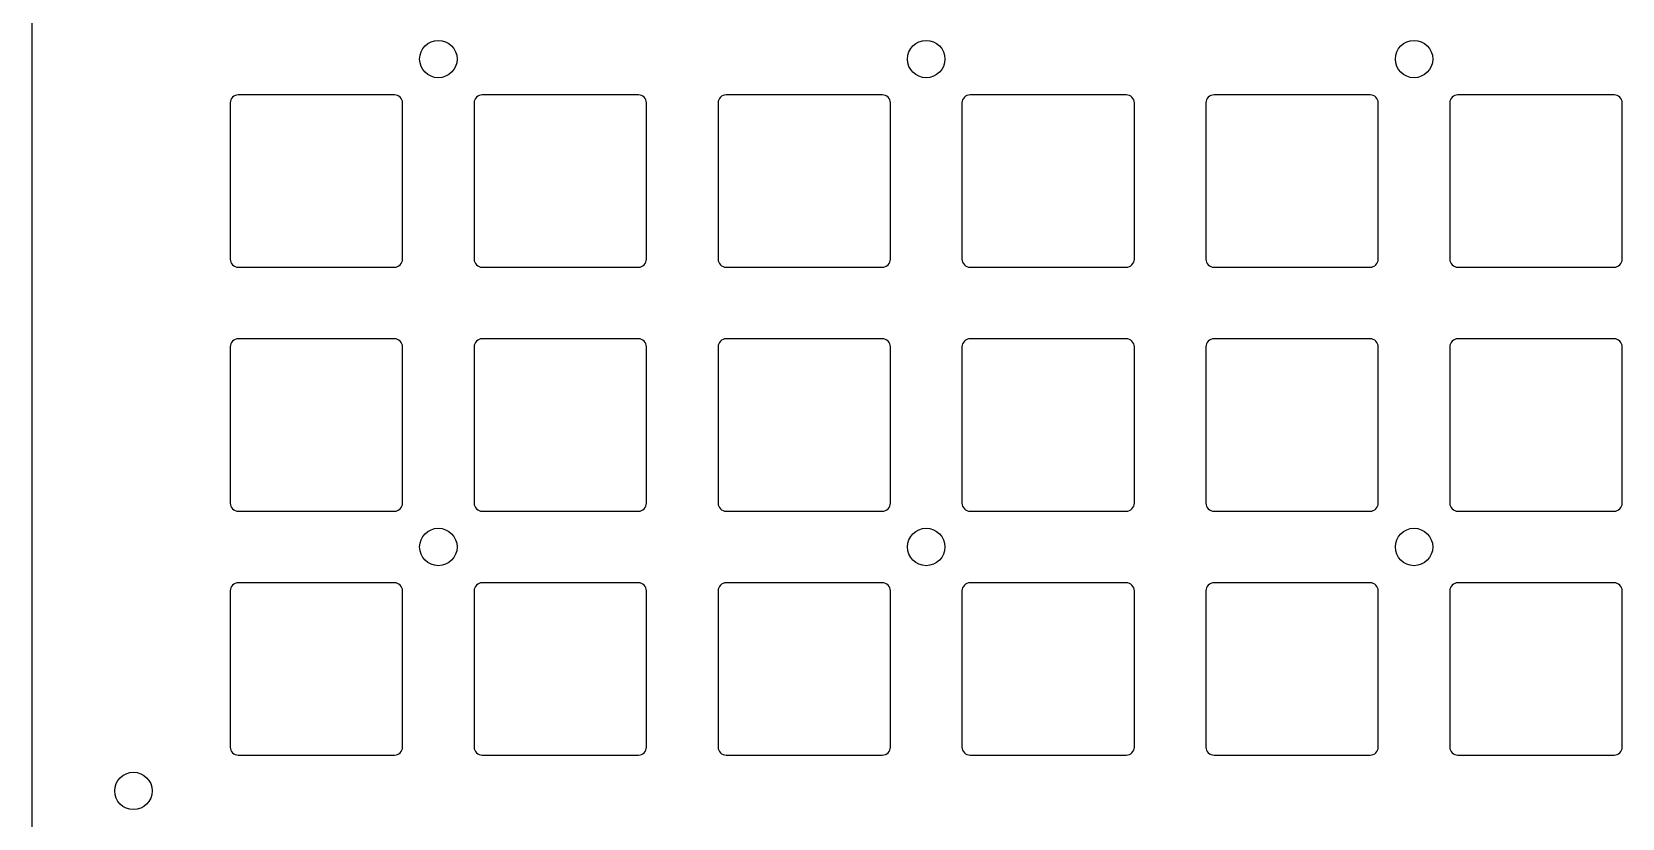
# Model space of a CAD drawing. Header units: millimetres. Extents: x -12 to 188, y -12 to 188.
# Drawn here: x -12.5 to 85.3, y 85.8 to 134.2 of the extents above; entities that cross this region are included whole.
import ezdxf

# ---------------------------------------------------------------- set-up
doc = ezdxf.new("R2010")
doc.units = ezdxf.units.MM
doc.layers.add('Body', color=7, linetype='CONTINUOUS')

msp = doc.modelspace()

# ---------------------------------------------------------------- linework, layer by layer
at = {"layer": 'Body'}
for p, q in [((-12.5, 181.25), (-12.5, -6.25)), ((-12.5, 181.25, -3), (-12.5, -6.25, -3)), ((-12.5, 181.25), (-12.5, -6.25)), ((-12.5, 181.25, -3), (-12.5, -6.25, -3)), ((13.65, 132.5), (13.65, 132.5, -3)), ((13.65, 132.5), (13.65, 132.5, -3)), ((43.65, 132.5), (43.65, 132.5, -3)), ((43.65, 132.5), (43.65, 132.5, -3)), ((73.65, 132.5), (73.65, 132.5, -3)), ((73.65, 132.5), (73.65, 132.5, -3)), ((9.8, 130.3), (0.2, 130.3)), ((9.8, 130.3, -3), (0.2, 130.3, -3)), ((0.2, 130.3), (0.2, 130.3, -3)), ((9.8, 130.3), (0.2, 130.3)), ((0.2, 130.3), (0.2, 130.3, -3)), ((9.8, 130.3, -3), (0.2, 130.3, -3)), ((9.8, 130.3), (9.8, 130.3, -3)), ((9.8, 130.3), (9.8, 130.3, -3)), ((24.8, 130.3), (15.2, 130.3)), ((24.8, 130.3, -3), (15.2, 130.3, -3)), ((15.2, 130.3), (15.2, 130.3, -3)), ((24.8, 130.3), (15.2, 130.3)), ((15.2, 130.3), (15.2, 130.3, -3)), ((24.8, 130.3, -3), (15.2, 130.3, -3)), ((24.8, 130.3), (24.8, 130.3, -3)), ((24.8, 130.3), (24.8, 130.3, -3)), ((39.8, 130.3), (30.2, 130.3)), ((39.8, 130.3, -3), (30.2, 130.3, -3)), ((30.2, 130.3), (30.2, 130.3, -3)), ((39.8, 130.3), (30.2, 130.3)), ((30.2, 130.3), (30.2, 130.3, -3)), ((39.8, 130.3, -3), (30.2, 130.3, -3)), ((39.8, 130.3), (39.8, 130.3, -3)), ((39.8, 130.3), (39.8, 130.3, -3)), ((54.8, 130.3), (45.2, 130.3)), ((54.8, 130.3, -3), (45.2, 130.3, -3)), ((45.2, 130.3), (45.2, 130.3, -3)), ((54.8, 130.3), (45.2, 130.3)), ((45.2, 130.3), (45.2, 130.3, -3)), ((54.8, 130.3, -3), (45.2, 130.3, -3)), ((54.8, 130.3), (54.8, 130.3, -3)), ((54.8, 130.3), (54.8, 130.3, -3)), ((69.8, 130.3), (60.2, 130.3)), ((69.8, 130.3, -3), (60.2, 130.3, -3)), ((60.2, 130.3), (60.2, 130.3, -3)), ((69.8, 130.3), (60.2, 130.3)), ((60.2, 130.3), (60.2, 130.3, -3)), ((69.8, 130.3, -3), (60.2, 130.3, -3)), ((69.8, 130.3), (69.8, 130.3, -3)), ((69.8, 130.3), (69.8, 130.3, -3)), ((84.8, 130.3), (75.2, 130.3)), ((84.8, 130.3, -3), (75.2, 130.3, -3)), ((75.2, 130.3), (75.2, 130.3, -3)), ((84.8, 130.3), (75.2, 130.3)), ((75.2, 130.3), (75.2, 130.3, -3)), ((84.8, 130.3, -3), (75.2, 130.3, -3)), ((84.8, 130.3), (84.8, 130.3, -3)), ((84.8, 130.3), (84.8, 130.3, -3)), ((-0.3, 129.8), (-0.3, 120.2)), ((-0.3, 129.8, -3), (-0.3, 120.2, -3)), ((-0.3, 129.8), (-0.3, 120.2)), ((-0.3, 129.8, -3), (-0.3, 120.2, -3)), ((-0.3, 129.8), (-0.3, 129.8, -3)), ((-0.3, 129.8), (-0.3, 129.8, -3)), ((10.3, 120.2), (10.3, 129.8)), ((10.3, 120.2, -3), (10.3, 129.8, -3)), ((10.3, 120.2), (10.3, 129.8)), ((10.3, 129.8), (10.3, 129.8, -3)), ((10.3, 120.2, -3), (10.3, 129.8, -3)), ((10.3, 129.8), (10.3, 129.8, -3)), ((14.7, 129.8), (14.7, 120.2)), ((14.7, 129.8, -3), (14.7, 120.2, -3)), ((14.7, 129.8), (14.7, 120.2)), ((14.7, 129.8, -3), (14.7, 120.2, -3)), ((14.7, 129.8), (14.7, 129.8, -3)), ((14.7, 129.8), (14.7, 129.8, -3)), ((25.3, 120.2), (25.3, 129.8)), ((25.3, 120.2, -3), (25.3, 129.8, -3)), ((25.3, 120.2), (25.3, 129.8)), ((25.3, 129.8), (25.3, 129.8, -3)), ((25.3, 120.2, -3), (25.3, 129.8, -3)), ((25.3, 129.8), (25.3, 129.8, -3)), ((29.7, 129.8), (29.7, 120.2)), ((29.7, 129.8, -3), (29.7, 120.2, -3)), ((29.7, 129.8), (29.7, 120.2)), ((29.7, 129.8, -3), (29.7, 120.2, -3)), ((29.7, 129.8), (29.7, 129.8, -3)), ((29.7, 129.8), (29.7, 129.8, -3)), ((40.3, 120.2), (40.3, 129.8)), ((40.3, 120.2, -3), (40.3, 129.8, -3)), ((40.3, 120.2), (40.3, 129.8)), ((40.3, 129.8), (40.3, 129.8, -3)), ((40.3, 120.2, -3), (40.3, 129.8, -3)), ((40.3, 129.8), (40.3, 129.8, -3)), ((44.7, 129.8), (44.7, 120.2)), ((44.7, 129.8, -3), (44.7, 120.2, -3)), ((44.7, 129.8), (44.7, 120.2)), ((44.7, 129.8, -3), (44.7, 120.2, -3)), ((44.7, 129.8), (44.7, 129.8, -3)), ((44.7, 129.8), (44.7, 129.8, -3)), ((55.3, 120.2), (55.3, 129.8)), ((55.3, 120.2, -3), (55.3, 129.8, -3)), ((55.3, 120.2), (55.3, 129.8)), ((55.3, 129.8), (55.3, 129.8, -3)), ((55.3, 120.2, -3), (55.3, 129.8, -3)), ((55.3, 129.8), (55.3, 129.8, -3)), ((59.7, 129.8), (59.7, 120.2)), ((59.7, 129.8, -3), (59.7, 120.2, -3)), ((59.7, 129.8), (59.7, 120.2)), ((59.7, 129.8, -3), (59.7, 120.2, -3)), ((59.7, 129.8), (59.7, 129.8, -3)), ((59.7, 129.8), (59.7, 129.8, -3)), ((70.3, 120.2), (70.3, 129.8)), ((70.3, 120.2, -3), (70.3, 129.8, -3)), ((70.3, 120.2), (70.3, 129.8)), ((70.3, 129.8), (70.3, 129.8, -3)), ((70.3, 120.2, -3), (70.3, 129.8, -3)), ((70.3, 129.8), (70.3, 129.8, -3)), ((74.7, 129.8), (74.7, 120.2)), ((74.7, 129.8, -3), (74.7, 120.2, -3)), ((74.7, 129.8), (74.7, 120.2)), ((74.7, 129.8, -3), (74.7, 120.2, -3)), ((74.7, 129.8), (74.7, 129.8, -3)), ((74.7, 129.8), (74.7, 129.8, -3)), ((85.3, 120.2), (85.3, 129.8)), ((85.3, 120.2, -3), (85.3, 129.8, -3)), ((85.3, 120.2), (85.3, 129.8)), ((85.3, 129.8), (85.3, 129.8, -3)), ((85.3, 120.2, -3), (85.3, 129.8, -3)), ((85.3, 129.8), (85.3, 129.8, -3)), ((-0.3, 120.2), (-0.3, 120.2, -3)), ((-0.3, 120.2), (-0.3, 120.2, -3)), ((0.2, 119.7), (9.8, 119.7)), ((0.2, 119.7, -3), (9.8, 119.7, -3)), ((0.2, 119.7), (9.8, 119.7)), ((0.2, 119.7, -3), (9.8, 119.7, -3)), ((0.2, 119.7), (0.2, 119.7, -3)), ((0.2, 119.7), (0.2, 119.7, -3)), ((9.8, 119.7), (9.8, 119.7, -3)), ((9.8, 119.7), (9.8, 119.7, -3)), ((10.3, 120.2), (10.3, 120.2, -3)), ((10.3, 120.2), (10.3, 120.2, -3)), ((14.7, 120.2), (14.7, 120.2, -3)), ((14.7, 120.2), (14.7, 120.2, -3)), ((15.2, 119.7), (24.8, 119.7)), ((15.2, 119.7, -3), (24.8, 119.7, -3)), ((15.2, 119.7), (24.8, 119.7)), ((15.2, 119.7, -3), (24.8, 119.7, -3)), ((15.2, 119.7), (15.2, 119.7, -3)), ((15.2, 119.7), (15.2, 119.7, -3)), ((24.8, 119.7), (24.8, 119.7, -3)), ((24.8, 119.7), (24.8, 119.7, -3)), ((25.3, 120.2), (25.3, 120.2, -3)), ((25.3, 120.2), (25.3, 120.2, -3)), ((29.7, 120.2), (29.7, 120.2, -3)), ((29.7, 120.2), (29.7, 120.2, -3)), ((30.2, 119.7), (39.8, 119.7)), ((30.2, 119.7, -3), (39.8, 119.7, -3)), ((30.2, 119.7), (39.8, 119.7)), ((30.2, 119.7, -3), (39.8, 119.7, -3)), ((30.2, 119.7), (30.2, 119.7, -3)), ((30.2, 119.7), (30.2, 119.7, -3)), ((39.8, 119.7), (39.8, 119.7, -3)), ((39.8, 119.7), (39.8, 119.7, -3)), ((40.3, 120.2), (40.3, 120.2, -3)), ((40.3, 120.2), (40.3, 120.2, -3)), ((44.7, 120.2), (44.7, 120.2, -3)), ((44.7, 120.2), (44.7, 120.2, -3)), ((45.2, 119.7), (54.8, 119.7)), ((45.2, 119.7, -3), (54.8, 119.7, -3)), ((45.2, 119.7), (54.8, 119.7)), ((45.2, 119.7, -3), (54.8, 119.7, -3)), ((45.2, 119.7), (45.2, 119.7, -3)), ((45.2, 119.7), (45.2, 119.7, -3)), ((54.8, 119.7), (54.8, 119.7, -3)), ((54.8, 119.7), (54.8, 119.7, -3)), ((55.3, 120.2), (55.3, 120.2, -3)), ((55.3, 120.2), (55.3, 120.2, -3)), ((59.7, 120.2), (59.7, 120.2, -3)), ((59.7, 120.2), (59.7, 120.2, -3)), ((60.2, 119.7), (69.8, 119.7)), ((60.2, 119.7, -3), (69.8, 119.7, -3)), ((60.2, 119.7), (69.8, 119.7)), ((60.2, 119.7, -3), (69.8, 119.7, -3)), ((60.2, 119.7), (60.2, 119.7, -3)), ((60.2, 119.7), (60.2, 119.7, -3)), ((69.8, 119.7), (69.8, 119.7, -3)), ((69.8, 119.7), (69.8, 119.7, -3)), ((70.3, 120.2), (70.3, 120.2, -3)), ((70.3, 120.2), (70.3, 120.2, -3)), ((74.7, 120.2), (74.7, 120.2, -3)), ((74.7, 120.2), (74.7, 120.2, -3)), ((75.2, 119.7), (84.8, 119.7)), ((75.2, 119.7, -3), (84.8, 119.7, -3)), ((75.2, 119.7), (84.8, 119.7)), ((75.2, 119.7, -3), (84.8, 119.7, -3)), ((75.2, 119.7), (75.2, 119.7, -3)), ((75.2, 119.7), (75.2, 119.7, -3)), ((84.8, 119.7), (84.8, 119.7, -3)), ((84.8, 119.7), (84.8, 119.7, -3)), ((85.3, 120.2), (85.3, 120.2, -3)), ((85.3, 120.2), (85.3, 120.2, -3)), ((-0.3, 114.8), (-0.3, 105.2)), ((-0.3, 114.8, -3), (-0.3, 105.2, -3)), ((-0.3, 114.8), (-0.3, 105.2)), ((-0.3, 114.8, -3), (-0.3, 105.2, -3)), ((-0.3, 114.8), (-0.3, 114.8, -3)), ((-0.3, 114.8), (-0.3, 114.8, -3)), ((9.8, 115.3), (0.2, 115.3)), ((9.8, 115.3, -3), (0.2, 115.3, -3)), ((0.2, 115.3), (0.2, 115.3, -3)), ((9.8, 115.3), (0.2, 115.3)), ((0.2, 115.3), (0.2, 115.3, -3)), ((9.8, 115.3, -3), (0.2, 115.3, -3)), ((9.8, 115.3), (9.8, 115.3, -3)), ((9.8, 115.3), (9.8, 115.3, -3)), ((10.3, 105.2), (10.3, 114.8)), ((10.3, 105.2, -3), (10.3, 114.8, -3)), ((10.3, 105.2), (10.3, 114.8)), ((10.3, 114.8), (10.3, 114.8, -3)), ((10.3, 105.2, -3), (10.3, 114.8, -3)), ((10.3, 114.8), (10.3, 114.8, -3)), ((14.7, 114.8), (14.7, 105.2)), ((14.7, 114.8, -3), (14.7, 105.2, -3)), ((14.7, 114.8), (14.7, 105.2)), ((14.7, 114.8, -3), (14.7, 105.2, -3)), ((14.7, 114.8), (14.7, 114.8, -3)), ((14.7, 114.8), (14.7, 114.8, -3)), ((24.8, 115.3), (15.2, 115.3)), ((24.8, 115.3, -3), (15.2, 115.3, -3)), ((15.2, 115.3), (15.2, 115.3, -3)), ((24.8, 115.3), (15.2, 115.3)), ((15.2, 115.3), (15.2, 115.3, -3)), ((24.8, 115.3, -3), (15.2, 115.3, -3)), ((24.8, 115.3), (24.8, 115.3, -3)), ((24.8, 115.3), (24.8, 115.3, -3)), ((25.3, 105.2), (25.3, 114.8)), ((25.3, 105.2, -3), (25.3, 114.8, -3)), ((25.3, 105.2), (25.3, 114.8)), ((25.3, 114.8), (25.3, 114.8, -3)), ((25.3, 105.2, -3), (25.3, 114.8, -3)), ((25.3, 114.8), (25.3, 114.8, -3)), ((29.7, 114.8), (29.7, 105.2)), ((29.7, 114.8, -3), (29.7, 105.2, -3)), ((29.7, 114.8), (29.7, 105.2)), ((29.7, 114.8, -3), (29.7, 105.2, -3)), ((29.7, 114.8), (29.7, 114.8, -3)), ((29.7, 114.8), (29.7, 114.8, -3)), ((39.8, 115.3), (30.2, 115.3)), ((39.8, 115.3, -3), (30.2, 115.3, -3)), ((30.2, 115.3), (30.2, 115.3, -3)), ((39.8, 115.3), (30.2, 115.3)), ((30.2, 115.3), (30.2, 115.3, -3)), ((39.8, 115.3, -3), (30.2, 115.3, -3)), ((39.8, 115.3), (39.8, 115.3, -3)), ((39.8, 115.3), (39.8, 115.3, -3)), ((40.3, 105.2), (40.3, 114.8)), ((40.3, 105.2, -3), (40.3, 114.8, -3)), ((40.3, 105.2), (40.3, 114.8)), ((40.3, 114.8), (40.3, 114.8, -3)), ((40.3, 105.2, -3), (40.3, 114.8, -3)), ((40.3, 114.8), (40.3, 114.8, -3)), ((44.7, 114.8), (44.7, 105.2)), ((44.7, 114.8, -3), (44.7, 105.2, -3)), ((44.7, 114.8), (44.7, 105.2)), ((44.7, 114.8, -3), (44.7, 105.2, -3)), ((44.7, 114.8), (44.7, 114.8, -3)), ((44.7, 114.8), (44.7, 114.8, -3)), ((54.8, 115.3), (45.2, 115.3)), ((54.8, 115.3, -3), (45.2, 115.3, -3)), ((45.2, 115.3), (45.2, 115.3, -3)), ((54.8, 115.3), (45.2, 115.3)), ((45.2, 115.3), (45.2, 115.3, -3)), ((54.8, 115.3, -3), (45.2, 115.3, -3)), ((54.8, 115.3), (54.8, 115.3, -3)), ((54.8, 115.3), (54.8, 115.3, -3)), ((55.3, 105.2), (55.3, 114.8)), ((55.3, 105.2, -3), (55.3, 114.8, -3)), ((55.3, 105.2), (55.3, 114.8)), ((55.3, 114.8), (55.3, 114.8, -3)), ((55.3, 105.2, -3), (55.3, 114.8, -3)), ((55.3, 114.8), (55.3, 114.8, -3)), ((59.7, 114.8), (59.7, 105.2)), ((59.7, 114.8, -3), (59.7, 105.2, -3)), ((59.7, 114.8), (59.7, 105.2)), ((59.7, 114.8, -3), (59.7, 105.2, -3)), ((59.7, 114.8), (59.7, 114.8, -3)), ((59.7, 114.8), (59.7, 114.8, -3)), ((69.8, 115.3), (60.2, 115.3)), ((69.8, 115.3, -3), (60.2, 115.3, -3)), ((60.2, 115.3), (60.2, 115.3, -3)), ((69.8, 115.3), (60.2, 115.3)), ((60.2, 115.3), (60.2, 115.3, -3)), ((69.8, 115.3, -3), (60.2, 115.3, -3)), ((69.8, 115.3), (69.8, 115.3, -3)), ((69.8, 115.3), (69.8, 115.3, -3)), ((70.3, 105.2), (70.3, 114.8)), ((70.3, 105.2, -3), (70.3, 114.8, -3)), ((70.3, 105.2), (70.3, 114.8)), ((70.3, 114.8), (70.3, 114.8, -3)), ((70.3, 105.2, -3), (70.3, 114.8, -3)), ((70.3, 114.8), (70.3, 114.8, -3)), ((74.7, 114.8), (74.7, 105.2)), ((74.7, 114.8, -3), (74.7, 105.2, -3)), ((74.7, 114.8), (74.7, 105.2)), ((74.7, 114.8, -3), (74.7, 105.2, -3)), ((74.7, 114.8), (74.7, 114.8, -3)), ((74.7, 114.8), (74.7, 114.8, -3)), ((84.8, 115.3), (75.2, 115.3)), ((84.8, 115.3, -3), (75.2, 115.3, -3)), ((75.2, 115.3), (75.2, 115.3, -3)), ((84.8, 115.3), (75.2, 115.3)), ((75.2, 115.3), (75.2, 115.3, -3)), ((84.8, 115.3, -3), (75.2, 115.3, -3)), ((84.8, 115.3), (84.8, 115.3, -3)), ((84.8, 115.3), (84.8, 115.3, -3)), ((85.3, 105.2), (85.3, 114.8)), ((85.3, 105.2, -3), (85.3, 114.8, -3)), ((85.3, 105.2), (85.3, 114.8)), ((85.3, 114.8), (85.3, 114.8, -3)), ((85.3, 105.2, -3), (85.3, 114.8, -3)), ((85.3, 114.8), (85.3, 114.8, -3)), ((-0.3, 105.2), (-0.3, 105.2, -3)), ((-0.3, 105.2), (-0.3, 105.2, -3)), ((0.2, 104.7), (9.8, 104.7)), ((0.2, 104.7, -3), (9.8, 104.7, -3)), ((0.2, 104.7), (9.8, 104.7)), ((0.2, 104.7, -3), (9.8, 104.7, -3)), ((0.2, 104.7), (0.2, 104.7, -3)), ((0.2, 104.7), (0.2, 104.7, -3)), ((9.8, 104.7), (9.8, 104.7, -3)), ((9.8, 104.7), (9.8, 104.7, -3)), ((10.3, 105.2), (10.3, 105.2, -3)), ((10.3, 105.2), (10.3, 105.2, -3)), ((14.7, 105.2), (14.7, 105.2, -3)), ((14.7, 105.2), (14.7, 105.2, -3)), ((15.2, 104.7), (24.8, 104.7)), ((15.2, 104.7, -3), (24.8, 104.7, -3)), ((15.2, 104.7), (24.8, 104.7)), ((15.2, 104.7, -3), (24.8, 104.7, -3)), ((15.2, 104.7), (15.2, 104.7, -3)), ((15.2, 104.7), (15.2, 104.7, -3)), ((24.8, 104.7), (24.8, 104.7, -3)), ((24.8, 104.7), (24.8, 104.7, -3)), ((25.3, 105.2), (25.3, 105.2, -3)), ((25.3, 105.2), (25.3, 105.2, -3)), ((29.7, 105.2), (29.7, 105.2, -3)), ((29.7, 105.2), (29.7, 105.2, -3)), ((30.2, 104.7), (39.8, 104.7)), ((30.2, 104.7, -3), (39.8, 104.7, -3)), ((30.2, 104.7), (39.8, 104.7)), ((30.2, 104.7, -3), (39.8, 104.7, -3)), ((30.2, 104.7), (30.2, 104.7, -3)), ((30.2, 104.7), (30.2, 104.7, -3)), ((39.8, 104.7), (39.8, 104.7, -3)), ((39.8, 104.7), (39.8, 104.7, -3)), ((40.3, 105.2), (40.3, 105.2, -3)), ((40.3, 105.2), (40.3, 105.2, -3)), ((44.7, 105.2), (44.7, 105.2, -3)), ((44.7, 105.2), (44.7, 105.2, -3)), ((45.2, 104.7), (54.8, 104.7)), ((45.2, 104.7, -3), (54.8, 104.7, -3)), ((45.2, 104.7), (54.8, 104.7)), ((45.2, 104.7, -3), (54.8, 104.7, -3)), ((45.2, 104.7), (45.2, 104.7, -3)), ((45.2, 104.7), (45.2, 104.7, -3)), ((54.8, 104.7), (54.8, 104.7, -3)), ((54.8, 104.7), (54.8, 104.7, -3)), ((55.3, 105.2), (55.3, 105.2, -3)), ((55.3, 105.2), (55.3, 105.2, -3)), ((59.7, 105.2), (59.7, 105.2, -3)), ((59.7, 105.2), (59.7, 105.2, -3)), ((60.2, 104.7), (69.8, 104.7)), ((60.2, 104.7, -3), (69.8, 104.7, -3)), ((60.2, 104.7), (69.8, 104.7)), ((60.2, 104.7, -3), (69.8, 104.7, -3)), ((60.2, 104.7), (60.2, 104.7, -3)), ((60.2, 104.7), (60.2, 104.7, -3)), ((69.8, 104.7), (69.8, 104.7, -3)), ((69.8, 104.7), (69.8, 104.7, -3)), ((70.3, 105.2), (70.3, 105.2, -3)), ((70.3, 105.2), (70.3, 105.2, -3)), ((74.7, 105.2), (74.7, 105.2, -3)), ((74.7, 105.2), (74.7, 105.2, -3)), ((75.2, 104.7), (84.8, 104.7)), ((75.2, 104.7, -3), (84.8, 104.7, -3)), ((75.2, 104.7), (84.8, 104.7)), ((75.2, 104.7, -3), (84.8, 104.7, -3)), ((75.2, 104.7), (75.2, 104.7, -3)), ((75.2, 104.7), (75.2, 104.7, -3)), ((84.8, 104.7), (84.8, 104.7, -3)), ((84.8, 104.7), (84.8, 104.7, -3)), ((85.3, 105.2), (85.3, 105.2, -3)), ((85.3, 105.2), (85.3, 105.2, -3)), ((13.65, 102.5), (13.65, 102.5, -3)), ((13.65, 102.5), (13.65, 102.5, -3)), ((43.65, 102.5), (43.65, 102.5, -3)), ((43.65, 102.5), (43.65, 102.5, -3)), ((73.65, 102.5), (73.65, 102.5, -3)), ((73.65, 102.5), (73.65, 102.5, -3)), ((-0.3, 99.8), (-0.3, 90.2)), ((-0.3, 99.8, -3), (-0.3, 90.2, -3)), ((-0.3, 99.8), (-0.3, 90.2)), ((-0.3, 99.8, -3), (-0.3, 90.2, -3)), ((-0.3, 99.8), (-0.3, 99.8, -3)), ((-0.3, 99.8), (-0.3, 99.8, -3)), ((9.8, 100.3), (0.2, 100.3)), ((9.8, 100.3, -3), (0.2, 100.3, -3)), ((0.2, 100.3), (0.2, 100.3, -3)), ((9.8, 100.3), (0.2, 100.3)), ((0.2, 100.3), (0.2, 100.3, -3)), ((9.8, 100.3, -3), (0.2, 100.3, -3)), ((9.8, 100.3), (9.8, 100.3, -3)), ((9.8, 100.3), (9.8, 100.3, -3)), ((10.3, 90.2), (10.3, 99.8)), ((10.3, 90.2, -3), (10.3, 99.8, -3)), ((10.3, 90.2), (10.3, 99.8)), ((10.3, 99.8), (10.3, 99.8, -3)), ((10.3, 90.2, -3), (10.3, 99.8, -3)), ((10.3, 99.8), (10.3, 99.8, -3)), ((14.7, 99.8), (14.7, 90.2)), ((14.7, 99.8, -3), (14.7, 90.2, -3)), ((14.7, 99.8), (14.7, 90.2)), ((14.7, 99.8, -3), (14.7, 90.2, -3)), ((14.7, 99.8), (14.7, 99.8, -3)), ((14.7, 99.8), (14.7, 99.8, -3)), ((24.8, 100.3), (15.2, 100.3)), ((24.8, 100.3, -3), (15.2, 100.3, -3)), ((15.2, 100.3), (15.2, 100.3, -3)), ((24.8, 100.3), (15.2, 100.3)), ((15.2, 100.3), (15.2, 100.3, -3)), ((24.8, 100.3, -3), (15.2, 100.3, -3)), ((24.8, 100.3), (24.8, 100.3, -3)), ((24.8, 100.3), (24.8, 100.3, -3)), ((25.3, 90.2), (25.3, 99.8)), ((25.3, 90.2, -3), (25.3, 99.8, -3)), ((25.3, 90.2), (25.3, 99.8)), ((25.3, 99.8), (25.3, 99.8, -3)), ((25.3, 90.2, -3), (25.3, 99.8, -3)), ((25.3, 99.8), (25.3, 99.8, -3)), ((29.7, 99.8), (29.7, 90.2)), ((29.7, 99.8, -3), (29.7, 90.2, -3)), ((29.7, 99.8), (29.7, 90.2)), ((29.7, 99.8, -3), (29.7, 90.2, -3)), ((29.7, 99.8), (29.7, 99.8, -3)), ((29.7, 99.8), (29.7, 99.8, -3)), ((39.8, 100.3), (30.2, 100.3)), ((39.8, 100.3, -3), (30.2, 100.3, -3)), ((30.2, 100.3), (30.2, 100.3, -3)), ((39.8, 100.3), (30.2, 100.3)), ((30.2, 100.3), (30.2, 100.3, -3)), ((39.8, 100.3, -3), (30.2, 100.3, -3)), ((39.8, 100.3), (39.8, 100.3, -3)), ((39.8, 100.3), (39.8, 100.3, -3)), ((40.3, 90.2), (40.3, 99.8)), ((40.3, 90.2, -3), (40.3, 99.8, -3)), ((40.3, 90.2), (40.3, 99.8)), ((40.3, 99.8), (40.3, 99.8, -3)), ((40.3, 90.2, -3), (40.3, 99.8, -3)), ((40.3, 99.8), (40.3, 99.8, -3)), ((44.7, 99.8), (44.7, 90.2)), ((44.7, 99.8, -3), (44.7, 90.2, -3)), ((44.7, 99.8), (44.7, 90.2)), ((44.7, 99.8, -3), (44.7, 90.2, -3)), ((44.7, 99.8), (44.7, 99.8, -3)), ((44.7, 99.8), (44.7, 99.8, -3)), ((54.8, 100.3), (45.2, 100.3)), ((54.8, 100.3, -3), (45.2, 100.3, -3)), ((45.2, 100.3), (45.2, 100.3, -3)), ((54.8, 100.3), (45.2, 100.3)), ((45.2, 100.3), (45.2, 100.3, -3)), ((54.8, 100.3, -3), (45.2, 100.3, -3)), ((54.8, 100.3), (54.8, 100.3, -3)), ((54.8, 100.3), (54.8, 100.3, -3)), ((55.3, 90.2), (55.3, 99.8)), ((55.3, 90.2, -3), (55.3, 99.8, -3)), ((55.3, 90.2), (55.3, 99.8)), ((55.3, 99.8), (55.3, 99.8, -3)), ((55.3, 90.2, -3), (55.3, 99.8, -3)), ((55.3, 99.8), (55.3, 99.8, -3)), ((59.7, 99.8), (59.7, 90.2)), ((59.7, 99.8, -3), (59.7, 90.2, -3)), ((59.7, 99.8), (59.7, 90.2)), ((59.7, 99.8, -3), (59.7, 90.2, -3)), ((59.7, 99.8), (59.7, 99.8, -3)), ((59.7, 99.8), (59.7, 99.8, -3)), ((69.8, 100.3), (60.2, 100.3)), ((69.8, 100.3, -3), (60.2, 100.3, -3)), ((60.2, 100.3), (60.2, 100.3, -3)), ((69.8, 100.3), (60.2, 100.3)), ((60.2, 100.3), (60.2, 100.3, -3)), ((69.8, 100.3, -3), (60.2, 100.3, -3)), ((69.8, 100.3), (69.8, 100.3, -3)), ((69.8, 100.3), (69.8, 100.3, -3)), ((70.3, 90.2), (70.3, 99.8)), ((70.3, 90.2, -3), (70.3, 99.8, -3)), ((70.3, 90.2), (70.3, 99.8)), ((70.3, 99.8), (70.3, 99.8, -3)), ((70.3, 90.2, -3), (70.3, 99.8, -3)), ((70.3, 99.8), (70.3, 99.8, -3)), ((74.7, 99.8), (74.7, 90.2)), ((74.7, 99.8, -3), (74.7, 90.2, -3)), ((74.7, 99.8), (74.7, 90.2)), ((74.7, 99.8, -3), (74.7, 90.2, -3)), ((74.7, 99.8), (74.7, 99.8, -3)), ((74.7, 99.8), (74.7, 99.8, -3)), ((84.8, 100.3), (75.2, 100.3)), ((84.8, 100.3, -3), (75.2, 100.3, -3)), ((75.2, 100.3), (75.2, 100.3, -3)), ((84.8, 100.3), (75.2, 100.3)), ((75.2, 100.3), (75.2, 100.3, -3)), ((84.8, 100.3, -3), (75.2, 100.3, -3)), ((84.8, 100.3), (84.8, 100.3, -3)), ((84.8, 100.3), (84.8, 100.3, -3)), ((85.3, 90.2), (85.3, 99.8)), ((85.3, 90.2, -3), (85.3, 99.8, -3)), ((85.3, 90.2), (85.3, 99.8)), ((85.3, 99.8), (85.3, 99.8, -3)), ((85.3, 90.2, -3), (85.3, 99.8, -3)), ((85.3, 99.8), (85.3, 99.8, -3)), ((-0.3, 90.2), (-0.3, 90.2, -3)), ((-0.3, 90.2), (-0.3, 90.2, -3)), ((10.3, 90.2), (10.3, 90.2, -3)), ((10.3, 90.2), (10.3, 90.2, -3)), ((14.7, 90.2), (14.7, 90.2, -3)), ((14.7, 90.2), (14.7, 90.2, -3)), ((25.3, 90.2), (25.3, 90.2, -3)), ((25.3, 90.2), (25.3, 90.2, -3)), ((29.7, 90.2), (29.7, 90.2, -3)), ((29.7, 90.2), (29.7, 90.2, -3)), ((40.3, 90.2), (40.3, 90.2, -3)), ((40.3, 90.2), (40.3, 90.2, -3)), ((44.7, 90.2), (44.7, 90.2, -3)), ((44.7, 90.2), (44.7, 90.2, -3)), ((55.3, 90.2), (55.3, 90.2, -3)), ((55.3, 90.2), (55.3, 90.2, -3)), ((59.7, 90.2), (59.7, 90.2, -3)), ((59.7, 90.2), (59.7, 90.2, -3)), ((70.3, 90.2), (70.3, 90.2, -3)), ((70.3, 90.2), (70.3, 90.2, -3)), ((74.7, 90.2), (74.7, 90.2, -3)), ((74.7, 90.2), (74.7, 90.2, -3)), ((85.3, 90.2), (85.3, 90.2, -3)), ((85.3, 90.2), (85.3, 90.2, -3)), ((0.2, 89.7), (9.8, 89.7)), ((0.2, 89.7, -3), (9.8, 89.7, -3)), ((0.2, 89.7), (9.8, 89.7)), ((0.2, 89.7, -3), (9.8, 89.7, -3)), ((0.2, 89.7), (0.2, 89.7, -3)), ((0.2, 89.7), (0.2, 89.7, -3)), ((9.8, 89.7), (9.8, 89.7, -3)), ((9.8, 89.7), (9.8, 89.7, -3)), ((15.2, 89.7), (24.8, 89.7)), ((15.2, 89.7, -3), (24.8, 89.7, -3)), ((15.2, 89.7), (24.8, 89.7)), ((15.2, 89.7, -3), (24.8, 89.7, -3)), ((15.2, 89.7), (15.2, 89.7, -3)), ((15.2, 89.7), (15.2, 89.7, -3)), ((24.8, 89.7), (24.8, 89.7, -3)), ((24.8, 89.7), (24.8, 89.7, -3)), ((30.2, 89.7), (39.8, 89.7)), ((30.2, 89.7, -3), (39.8, 89.7, -3)), ((30.2, 89.7), (39.8, 89.7)), ((30.2, 89.7, -3), (39.8, 89.7, -3)), ((30.2, 89.7), (30.2, 89.7, -3)), ((30.2, 89.7), (30.2, 89.7, -3)), ((39.8, 89.7), (39.8, 89.7, -3)), ((39.8, 89.7), (39.8, 89.7, -3)), ((45.2, 89.7), (54.8, 89.7)), ((45.2, 89.7, -3), (54.8, 89.7, -3)), ((45.2, 89.7), (54.8, 89.7)), ((45.2, 89.7, -3), (54.8, 89.7, -3)), ((45.2, 89.7), (45.2, 89.7, -3)), ((45.2, 89.7), (45.2, 89.7, -3)), ((54.8, 89.7), (54.8, 89.7, -3)), ((54.8, 89.7), (54.8, 89.7, -3)), ((60.2, 89.7), (69.8, 89.7)), ((60.2, 89.7, -3), (69.8, 89.7, -3)), ((60.2, 89.7), (69.8, 89.7)), ((60.2, 89.7, -3), (69.8, 89.7, -3)), ((60.2, 89.7), (60.2, 89.7, -3)), ((60.2, 89.7), (60.2, 89.7, -3)), ((69.8, 89.7), (69.8, 89.7, -3)), ((69.8, 89.7), (69.8, 89.7, -3)), ((75.2, 89.7), (84.8, 89.7)), ((75.2, 89.7, -3), (84.8, 89.7, -3)), ((75.2, 89.7), (84.8, 89.7)), ((75.2, 89.7, -3), (84.8, 89.7, -3)), ((75.2, 89.7), (75.2, 89.7, -3)), ((75.2, 89.7), (75.2, 89.7, -3)), ((84.8, 89.7), (84.8, 89.7, -3)), ((84.8, 89.7), (84.8, 89.7, -3)), ((-6.25, 86.35), (-6.25, 86.35, -3)), ((-6.25, 86.35), (-6.25, 86.35, -3))]:
    msp.add_line(p, q, dxfattribs=at)
for centre in [(12.5, 132.5), (12.5, 132.5), (12.5, 132.5), (12.5, 132.5), (42.5, 132.5), (42.5, 132.5), (42.5, 132.5), (42.5, 132.5), (72.5, 132.5), (72.5, 132.5), (72.5, 132.5), (72.5, 132.5), (12.5, 102.5), (12.5, 102.5), (12.5, 102.5), (12.5, 102.5), (42.5, 102.5), (42.5, 102.5), (42.5, 102.5), (42.5, 102.5), (72.5, 102.5), (72.5, 102.5), (72.5, 102.5), (72.5, 102.5), (-6.25, 87.5), (-6.25, 87.5), (-6.25, 87.5), (-6.25, 87.5)]:
    msp.add_circle(centre, 1.15, dxfattribs=at)
for centre, start, end in [((0.2, 129.8), 90, 180), ((0.2, 129.8, -3), 90, 180), ((0.2, 129.8), 90, 180), ((0.2, 129.8, -3), 90, 180), ((9.8, 129.8), 0, 90), ((9.8, 129.8, -3), 0, 90), ((9.8, 129.8), 0, 90), ((9.8, 129.8, -3), 0, 90), ((15.2, 129.8), 90, 180), ((15.2, 129.8, -3), 90, 180), ((15.2, 129.8), 90, 180), ((15.2, 129.8, -3), 90, 180), ((24.8, 129.8), 0, 90), ((24.8, 129.8, -3), 0, 90), ((24.8, 129.8), 0, 90), ((24.8, 129.8, -3), 0, 90), ((30.2, 129.8), 90, 180), ((30.2, 129.8, -3), 90, 180), ((30.2, 129.8), 90, 180), ((30.2, 129.8, -3), 90, 180), ((39.8, 129.8), 0, 90), ((39.8, 129.8, -3), 0, 90), ((39.8, 129.8), 0, 90), ((39.8, 129.8, -3), 0, 90), ((45.2, 129.8), 90, 180), ((45.2, 129.8, -3), 90, 180), ((45.2, 129.8), 90, 180), ((45.2, 129.8, -3), 90, 180), ((54.8, 129.8), 0, 90), ((54.8, 129.8, -3), 0, 90), ((54.8, 129.8), 0, 90), ((54.8, 129.8, -3), 0, 90), ((60.2, 129.8), 90, 180), ((60.2, 129.8, -3), 90, 180), ((60.2, 129.8), 90, 180), ((60.2, 129.8, -3), 90, 180), ((69.8, 129.8), 0, 90), ((69.8, 129.8, -3), 0, 90), ((69.8, 129.8), 0, 90), ((69.8, 129.8, -3), 0, 90), ((75.2, 129.8), 90, 180), ((75.2, 129.8, -3), 90, 180), ((75.2, 129.8), 90, 180), ((75.2, 129.8, -3), 90, 180), ((84.8, 129.8), 0, 90), ((84.8, 129.8, -3), 0, 90), ((84.8, 129.8), 0, 90), ((84.8, 129.8, -3), 0, 90), ((0.2, 120.2), 180, -90), ((0.2, 120.2, -3), 180, -90), ((0.2, 120.2), 180, -90), ((0.2, 120.2, -3), 180, -90), ((9.8, 120.2), -90, 0), ((9.8, 120.2, -3), -90, 0), ((9.8, 120.2), -90, 0), ((9.8, 120.2, -3), -90, 0), ((15.2, 120.2), 180, -90), ((15.2, 120.2, -3), 180, -90), ((15.2, 120.2), 180, -90), ((15.2, 120.2, -3), 180, -90), ((24.8, 120.2), -90, 0), ((24.8, 120.2, -3), -90, 0), ((24.8, 120.2), -90, 0), ((24.8, 120.2, -3), -90, 0), ((30.2, 120.2), 180, -90), ((30.2, 120.2, -3), 180, -90), ((30.2, 120.2), 180, -90), ((30.2, 120.2, -3), 180, -90), ((39.8, 120.2), -90, 0), ((39.8, 120.2, -3), -90, 0), ((39.8, 120.2), -90, 0), ((39.8, 120.2, -3), -90, 0), ((45.2, 120.2), 180, -90), ((45.2, 120.2, -3), 180, -90), ((45.2, 120.2), 180, -90), ((45.2, 120.2, -3), 180, -90), ((54.8, 120.2), -90, 0), ((54.8, 120.2, -3), -90, 0), ((54.8, 120.2), -90, 0), ((54.8, 120.2, -3), -90, 0), ((60.2, 120.2), 180, -90), ((60.2, 120.2, -3), 180, -90), ((60.2, 120.2), 180, -90), ((60.2, 120.2, -3), 180, -90), ((69.8, 120.2), -90, 0), ((69.8, 120.2, -3), -90, 0), ((69.8, 120.2), -90, 0), ((69.8, 120.2, -3), -90, 0), ((75.2, 120.2), 180, -90), ((75.2, 120.2, -3), 180, -90), ((75.2, 120.2), 180, -90), ((75.2, 120.2, -3), 180, -90), ((84.8, 120.2), -90, 0), ((84.8, 120.2, -3), -90, 0), ((84.8, 120.2), -90, 0), ((84.8, 120.2, -3), -90, 0), ((0.2, 114.8), 90, 180), ((0.2, 114.8, -3), 90, 180), ((0.2, 114.8), 90, 180), ((0.2, 114.8, -3), 90, 180), ((9.8, 114.8), 0, 90), ((9.8, 114.8, -3), 0, 90), ((9.8, 114.8), 0, 90), ((9.8, 114.8, -3), 0, 90), ((15.2, 114.8), 90, 180), ((15.2, 114.8, -3), 90, 180), ((15.2, 114.8), 90, 180), ((15.2, 114.8, -3), 90, 180), ((24.8, 114.8), 0, 90), ((24.8, 114.8, -3), 0, 90), ((24.8, 114.8), 0, 90), ((24.8, 114.8, -3), 0, 90), ((30.2, 114.8), 90, 180), ((30.2, 114.8, -3), 90, 180), ((30.2, 114.8), 90, 180), ((30.2, 114.8, -3), 90, 180), ((39.8, 114.8), 0, 90), ((39.8, 114.8, -3), 0, 90), ((39.8, 114.8), 0, 90), ((39.8, 114.8, -3), 0, 90), ((45.2, 114.8), 90, 180), ((45.2, 114.8, -3), 90, 180), ((45.2, 114.8), 90, 180), ((45.2, 114.8, -3), 90, 180), ((54.8, 114.8), 0, 90), ((54.8, 114.8, -3), 0, 90), ((54.8, 114.8), 0, 90), ((54.8, 114.8, -3), 0, 90), ((60.2, 114.8), 90, 180), ((60.2, 114.8, -3), 90, 180), ((60.2, 114.8), 90, 180), ((60.2, 114.8, -3), 90, 180), ((69.8, 114.8), 0, 90), ((69.8, 114.8, -3), 0, 90), ((69.8, 114.8), 0, 90), ((69.8, 114.8, -3), 0, 90), ((75.2, 114.8), 90, 180), ((75.2, 114.8, -3), 90, 180), ((75.2, 114.8), 90, 180), ((75.2, 114.8, -3), 90, 180), ((84.8, 114.8), 0, 90), ((84.8, 114.8, -3), 0, 90), ((84.8, 114.8), 0, 90), ((84.8, 114.8, -3), 0, 90), ((0.2, 105.2), 180, -90), ((0.2, 105.2, -3), 180, -90), ((0.2, 105.2), 180, -90), ((0.2, 105.2, -3), 180, -90), ((9.8, 105.2), -90, 0), ((9.8, 105.2, -3), -90, 0), ((9.8, 105.2), -90, 0), ((9.8, 105.2, -3), -90, 0), ((15.2, 105.2), 180, -90), ((15.2, 105.2, -3), 180, -90), ((15.2, 105.2), 180, -90), ((15.2, 105.2, -3), 180, -90), ((24.8, 105.2), -90, 0), ((24.8, 105.2, -3), -90, 0), ((24.8, 105.2), -90, 0), ((24.8, 105.2, -3), -90, 0), ((30.2, 105.2), 180, -90), ((30.2, 105.2, -3), 180, -90), ((30.2, 105.2), 180, -90), ((30.2, 105.2, -3), 180, -90), ((39.8, 105.2), -90, 0), ((39.8, 105.2, -3), -90, 0), ((39.8, 105.2), -90, 0), ((39.8, 105.2, -3), -90, 0), ((45.2, 105.2), 180, -90), ((45.2, 105.2, -3), 180, -90), ((45.2, 105.2), 180, -90), ((45.2, 105.2, -3), 180, -90), ((54.8, 105.2), -90, 0), ((54.8, 105.2, -3), -90, 0), ((54.8, 105.2), -90, 0), ((54.8, 105.2, -3), -90, 0), ((60.2, 105.2), 180, -90), ((60.2, 105.2, -3), 180, -90), ((60.2, 105.2), 180, -90), ((60.2, 105.2, -3), 180, -90), ((69.8, 105.2), -90, 0), ((69.8, 105.2, -3), -90, 0), ((69.8, 105.2), -90, 0), ((69.8, 105.2, -3), -90, 0), ((75.2, 105.2), 180, -90), ((75.2, 105.2, -3), 180, -90), ((75.2, 105.2), 180, -90), ((75.2, 105.2, -3), 180, -90), ((84.8, 105.2), -90, 0), ((84.8, 105.2, -3), -90, 0), ((84.8, 105.2), -90, 0), ((84.8, 105.2, -3), -90, 0), ((0.2, 99.8), 90, 180), ((0.2, 99.8, -3), 90, 180), ((0.2, 99.8), 90, 180), ((0.2, 99.8, -3), 90, 180), ((9.8, 99.8), 0, 90), ((9.8, 99.8, -3), 0, 90), ((9.8, 99.8), 0, 90), ((9.8, 99.8, -3), 0, 90), ((15.2, 99.8), 90, 180), ((15.2, 99.8, -3), 90, 180), ((15.2, 99.8), 90, 180), ((15.2, 99.8, -3), 90, 180), ((24.8, 99.8), 0, 90), ((24.8, 99.8, -3), 0, 90), ((24.8, 99.8), 0, 90), ((24.8, 99.8, -3), 0, 90), ((30.2, 99.8), 90, 180), ((30.2, 99.8, -3), 90, 180), ((30.2, 99.8), 90, 180), ((30.2, 99.8, -3), 90, 180), ((39.8, 99.8), 0, 90), ((39.8, 99.8, -3), 0, 90), ((39.8, 99.8), 0, 90), ((39.8, 99.8, -3), 0, 90), ((45.2, 99.8), 90, 180), ((45.2, 99.8, -3), 90, 180), ((45.2, 99.8), 90, 180), ((45.2, 99.8, -3), 90, 180), ((54.8, 99.8), 0, 90), ((54.8, 99.8, -3), 0, 90), ((54.8, 99.8), 0, 90), ((54.8, 99.8, -3), 0, 90), ((60.2, 99.8), 90, 180), ((60.2, 99.8, -3), 90, 180), ((60.2, 99.8), 90, 180), ((60.2, 99.8, -3), 90, 180), ((69.8, 99.8), 0, 90), ((69.8, 99.8, -3), 0, 90), ((69.8, 99.8), 0, 90), ((69.8, 99.8, -3), 0, 90), ((75.2, 99.8), 90, 180), ((75.2, 99.8, -3), 90, 180), ((75.2, 99.8), 90, 180), ((75.2, 99.8, -3), 90, 180), ((84.8, 99.8), 0, 90), ((84.8, 99.8, -3), 0, 90), ((84.8, 99.8), 0, 90), ((84.8, 99.8, -3), 0, 90), ((0.2, 90.2), 180, -90), ((0.2, 90.2, -3), 180, -90), ((0.2, 90.2), 180, -90), ((0.2, 90.2, -3), 180, -90), ((9.8, 90.2), -90, 0), ((9.8, 90.2, -3), -90, 0), ((9.8, 90.2), -90, 0), ((9.8, 90.2, -3), -90, 0), ((15.2, 90.2), 180, -90), ((15.2, 90.2, -3), 180, -90), ((15.2, 90.2), 180, -90), ((15.2, 90.2, -3), 180, -90), ((24.8, 90.2), -90, 0), ((24.8, 90.2, -3), -90, 0), ((24.8, 90.2), -90, 0), ((24.8, 90.2, -3), -90, 0), ((30.2, 90.2), 180, -90), ((30.2, 90.2, -3), 180, -90), ((30.2, 90.2), 180, -90), ((30.2, 90.2, -3), 180, -90), ((39.8, 90.2), -90, 0), ((39.8, 90.2, -3), -90, 0), ((39.8, 90.2), -90, 0), ((39.8, 90.2, -3), -90, 0), ((45.2, 90.2), 180, -90), ((45.2, 90.2, -3), 180, -90), ((45.2, 90.2), 180, -90), ((45.2, 90.2, -3), 180, -90), ((54.8, 90.2), -90, 0), ((54.8, 90.2, -3), -90, 0), ((54.8, 90.2), -90, 0), ((54.8, 90.2, -3), -90, 0), ((60.2, 90.2), 180, -90), ((60.2, 90.2, -3), 180, -90), ((60.2, 90.2), 180, -90), ((60.2, 90.2, -3), 180, -90), ((69.8, 90.2), -90, 0), ((69.8, 90.2, -3), -90, 0), ((69.8, 90.2), -90, 0), ((69.8, 90.2, -3), -90, 0), ((75.2, 90.2), 180, -90), ((75.2, 90.2, -3), 180, -90), ((75.2, 90.2), 180, -90), ((75.2, 90.2, -3), 180, -90), ((84.8, 90.2), -90, 0), ((84.8, 90.2, -3), -90, 0), ((84.8, 90.2), -90, 0), ((84.8, 90.2, -3), -90, 0)]:
    msp.add_arc(centre, 0.5, start, end, dxfattribs=at)

doc.saveas('drawing.dxf')
